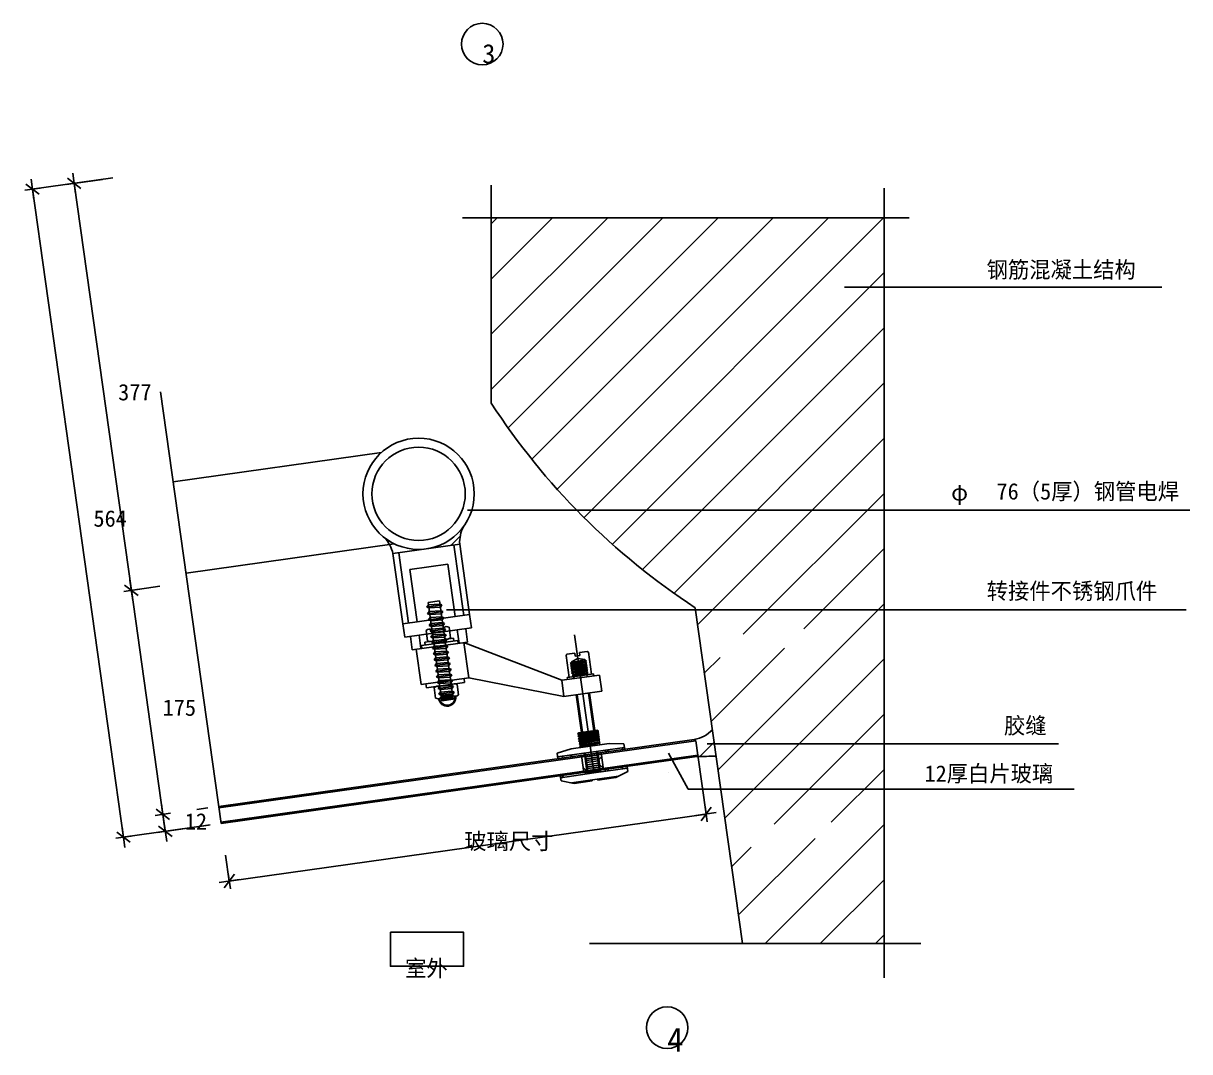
# Model space of a CAD drawing. Header units: metres. Extents: x 117767 to 374379, y 38195 to 370184.
# Drawn here: x 175089 to 374379, y 38195 to 213875 of the extents above; entities that cross this region are included whole.
import ezdxf

# ---------------------------------------------------------------- set-up
doc = ezdxf.new("R2010")
doc.units = ezdxf.units.M
for name, color, linetype in [('252', 252, 'Continuous'), ('Layer1', 4, 'Continuous'), ('Layer2', 2, 'Continuous'), ('Layer3', 3, 'Continuous'), ('Layer4', 6, 'Continuous'), ('Layer5', 1, 'Continuous'), ('Layer6', 8, 'Continuous'), ('Layer7', 5, 'Continuous'), ('T', 6, 'Continuous'), ('图层4', 4, 'Continuous'), ('填充', 4, 'Continuous')]:
    doc.layers.add(name, color=color, linetype=linetype)

# ---------------------------------------------------------------- blocks, each defined once
blk = doc.blocks.new('_ArchTick')
for p, q in [((0.86, 0), (-0.86, 0)), ((0, 0.65), (0, -0.65))]:
    blk.add_line(p, q)
at = {"color": 0, "linetype": 'ByBlock'}
blk.add_lwpolyline([(-0.5, -0.5), (0.5, 0.5)], dxfattribs=at)

msp = doc.modelspace()

# ---------------------------------------------------------------- hatches: boundary and pattern name
at = {"layer": '252'}
h = msp.add_hatch(dxfattribs=at)
h.set_pattern_fill('ANSI36', scale=1500)
h.paths.add_polyline_path([(292839.01, 93174.18, -0.15), (289733.91, 91511.15), (289994.1, 91315.08), (290338.57, 88864.04), (290142.51, 88603.86), (293469.21, 88690.05)])
at = {"layer": 'Layer2'}
h = msp.add_hatch(dxfattribs=at)
h.set_pattern_fill('AR-CONC', scale=48000)
h.paths.add_polyline_path([(271305.37, 202045.05), (278481.89, 150981.48), (284885.39, 151911.91, -1), (285076.03, 150599.82), (278666.42, 149668.5), (280118.03, 139339.78), (286536.05, 140211.27, -1), (286714.45, 138897.45), (280302.55, 138026.8), (282601.42, 121669.55), (289004.91, 122599.98, -1), (289195.56, 121287.88), (282785.94, 120356.56), (284237.55, 110027.85), (290655.57, 110899.34, -1), (290833.97, 109585.52), (284422.08, 108714.86), (285603.4, 100309.29), (292006.9, 101239.72, -1), (292197.55, 99927.63), (285787.93, 98996.3), (287411.25, 87445.76), (293829.28, 88317.25, -1), (294007.68, 87003.43), (287595.78, 86132.78), (288753.16, 77897.58), (325089.35, 83004.3), (307641.56, 207151.77)])
at = {"layer": 'Layer3'}
h = msp.add_hatch(dxfattribs=at)
h.set_pattern_fill('AR-CONC', scale=3000)
h.paths.add_polyline_path([(322157.48, 180642.79), (255041.97, 180642.79), (255041.97, 148998.99, 0.1), (289906.04, 114043.34), (290694.62, 108432.28), (306860.68, 110781.22, -1.14), (307343.33, 107468.94), (291160.47, 105117.56), (295258.66, 75957.42), (311461.41, 78157.55, -1), (311911.79, 74840.73), (295724.52, 72642.7), (297968.82, 56673.66), (322157.48, 56673.66)])
at = {"layer": 'Layer6'}
h = msp.add_hatch(dxfattribs=at)
h.set_pattern_fill('ANSI31', scale=2100)
h.paths.add_polyline_path([(322157.48, 180642.79), (255041.97, 180642.79), (255041.97, 148998.99, 0.1), (289906.04, 114043.34), (290694.62, 108432.28), (306860.68, 110781.22, -1.14), (307343.33, 107468.94), (291160.47, 105117.56), (295258.66, 75957.42), (311461.41, 78157.55, -1), (311911.79, 74840.73), (295724.52, 72642.7), (297968.82, 56673.66), (322157.48, 56673.66)])
at = {"layer": 'Layer7'}
h = msp.add_hatch(dxfattribs=at)
h.set_pattern_fill('ANSI38', scale=2500)
h.paths.add_polyline_path([(236800.14, 125995.42, -0.13), (238244.99, 123290.34), (243948.1, 124091.86, -0.2)])
h.paths.add_polyline_path([(250294.48, 127891.93, -0.2), (243948.1, 124091.86), (249651.22, 124893.38, -0.13)])
h = msp.add_hatch(dxfattribs=at)
h.set_pattern_fill('ANSI38', scale=737.17)
h.paths.add_polyline_path([(278295.13, 86606.49), (278249.33, 86932.38), (274214.91, 86365.38), (273806.32, 89272.67), (277840.74, 89839.67), (277794.94, 90165.56), (273760.52, 89598.56), (273232.44, 89524.34), (273732.63, 85965.27)])
h.paths.add_polyline_path([(271451.41, 85644.67), (270951.21, 89203.74), (266388.71, 88562.52), (266434.51, 88236.63), (270468.93, 88803.63), (270877.53, 85896.34), (266843.1, 85329.34), (266888.91, 85003.45)])

# ---------------------------------------------------------------- linework, layer by layer
msp.add_lwpolyline([(237813.29, 58588.95), (250306.04, 58588.95), (250306.04, 52797.86), (237813.29, 52797.86)], close=True)
at = {"layer": '252'}
for p, q in [((269278.19, 109384.1), (272561.83, 86019.77)), ((268551.63, 104531.58), (271314.13, 104919.83)), ((268551.63, 104531.58), (268756.08, 104684.85)), ((268806.11, 104328.81), (268551.63, 104531.58)), ((268608.89, 104124.22), (271371.38, 104512.47)), ((268608.89, 104124.22), (268813.33, 104277.48)), ((268863.36, 103921.45), (268608.89, 104124.22)), ((268666.14, 103716.86), (271428.63, 104105.1)), ((268666.14, 103716.86), (268870.58, 103870.12)), ((268920.62, 103514.09), (268666.14, 103716.86)), ((268723.39, 103309.5), (271485.88, 103697.74)), ((268756.08, 104684.85), (271059.86, 105121.13)), ((269845.65, 105346.37), (268762.87, 104774.6)), ((269163.05, 101927.17), (268792.27, 104565.4)), ((271091.41, 104758.59), (268806.11, 104328.81)), ((268813.33, 104277.48), (271117.11, 104713.77)), ((271167.22, 104357.23), (268863.36, 103921.45)), ((268870.58, 103870.12), (271174.36, 104306.41)), ((271224.47, 103949.86), (268920.62, 103514.09)), ((268927.83, 103462.76), (271231.61, 103899.05)), ((271032.07, 105180.79), (269845.65, 105346.37)), ((269960.16, 104531.65), (270335.16, 101863.39)), ((271059.86, 105121.13), (271314.13, 104919.83)), ((271444.28, 102247.78), (271073.5, 104886.01)), ((271109.97, 104764.59), (271314.13, 104919.83)), ((271117.11, 104713.77), (271371.38, 104512.47)), ((271167.22, 104357.23), (271371.38, 104512.47)), ((271174.36, 104306.41), (271428.63, 104105.1)), ((271224.47, 103949.86), (271428.63, 104105.1)), ((271231.61, 103899.05), (271485.88, 103697.74)), ((271281.72, 103542.5), (271485.88, 103697.74)), ((268723.39, 103309.5), (268927.83, 103462.76)), ((268977.87, 103106.73), (268723.39, 103309.5)), ((268780.64, 102902.14), (271543.13, 103290.38)), ((268780.64, 102902.14), (268985.08, 103055.4)), ((269035.12, 102699.37), (268780.64, 102902.14)), ((268840.25, 102478), (271602.74, 102866.25)), ((268840.25, 102478), (269044.69, 102631.26)), ((269094.73, 102275.23), (268840.25, 102478)), ((271281.72, 103542.5), (268977.87, 103106.73)), ((268985.08, 103055.4), (271288.86, 103491.68)), ((271320.41, 103129.14), (269035.12, 102699.37)), ((269067.36, 102608.05), (271348.47, 103067.55)), ((271380.02, 102705), (269588.6, 102351.55)), ((271288.86, 103491.68), (271543.13, 103290.38)), ((271333.96, 103076.21), (271346.86, 103079.02)), ((271338.97, 103135.14), (271543.13, 103290.38)), ((271348.47, 103067.55), (271602.74, 102866.25)), ((271398.58, 102711.01), (271602.74, 102866.25)), ((269796.79, 92505.29), (271299.17, 92845.79)), ((269796.79, 92505.29), (270001.23, 92658.55)), ((270037.66, 92399.33), (269796.79, 92505.29)), ((269856.38, 92081.32), (273422.4, 92889.54)), ((269856.38, 92081.32), (270060.82, 92234.59)), ((270097.25, 91975.37), (269856.38, 92081.32)), ((269920.59, 91624.39), (273486.62, 92432.61)), ((269920.59, 91624.39), (270125.04, 91777.65)), ((269978.05, 91215.55), (273544.08, 92023.77)), ((270001.23, 92658.55), (270053.84, 92670.77)), ((272660.35, 93037.09), (270037.66, 92399.33)), ((270060.82, 92234.59), (273186.39, 92960.9)), ((273218.24, 92734.3), (270097.25, 91975.37)), ((270125.04, 91777.65), (273250.61, 92503.97)), ((273282.45, 92277.37), (270161.47, 91518.43)), ((270182.49, 91368.81), (273308.07, 92095.13)), ((273339.91, 91868.53), (270218.92, 91109.6)), ((273153.62, 93099.51), (273166.51, 93102.32)), ((273186.39, 92960.9), (273422.4, 92889.54)), ((273218.24, 92734.3), (273422.4, 92889.54)), ((273250.61, 92503.97), (273486.62, 92432.61)), ((273282.45, 92277.37), (273486.62, 92432.61)), ((273308.07, 92095.13), (273544.08, 92023.77)), ((273339.91, 91868.53), (273544.08, 92023.77)), ((270161.47, 91518.43), (269920.59, 91624.39)), ((269978.05, 91215.55), (270182.49, 91368.81)), ((270218.92, 91109.6), (269978.05, 91215.55)), ((270042.27, 90758.61), (273608.3, 91566.83)), ((270042.27, 90758.61), (270246.71, 90911.87)), ((270283.14, 90652.66), (270042.27, 90758.61)), ((270111.46, 90266.27), (273677.49, 91074.49)), ((270111.46, 90266.27), (270315.91, 90419.53)), ((270352.34, 90160.31), (270111.46, 90266.27)), ((270246.71, 90911.87), (273372.28, 91638.19)), ((273404.13, 91411.59), (270283.14, 90652.66)), ((270315.91, 90419.53), (273441.48, 91145.85)), ((273473.33, 90919.25), (270352.34, 90160.31)), ((273372.28, 91638.19), (273608.3, 91566.83)), ((273404.13, 91411.59), (273608.3, 91566.83)), ((273441.48, 91145.85), (273677.49, 91074.49)), ((273473.33, 90919.25), (273677.49, 91074.49))]:
    msp.add_line(p, q, dxfattribs=at)
msp.add_arc((268611.66, 112160.93), 7387.88, 271.17, 289.12, dxfattribs=at)
at = {"layer": 'Layer1'}
msp.add_line((297968.82, 56673.66), (289906.04, 114043.34), dxfattribs=at)
at = {"layer": 'Layer2'}
for p, q in [((322157.48, 50801.3), (322157.48, 185699.37)), ((250142.84, 180642.79), (326442.28, 180642.79)), ((315372.84, 168810.54), (369603.32, 168810.54)), ((250974.26, 130710.47), (374379.31, 130710.47)), ((238244.99, 123290.34), (249651.22, 124893.38)), ((248673.55, 124755.98), (250363.62, 112730.51)), ((239222.66, 123427.74), (240912.73, 111402.28)), ((247406.89, 113653.64), (373802.6, 113653.64)), ((267819.75, 105892.47), (267959.79, 106078.31)), ((268346.46, 102144.74), (267819.75, 105892.47)), ((269317.18, 106269.08), (267959.79, 106078.31)), ((269317.18, 106269.08), (269385.89, 105780.25)), ((269385.89, 105780.25), (269776.95, 105835.21)), ((270168.02, 105890.17), (269776.95, 105835.21)), ((270099.32, 106379), (271456.71, 106569.77)), ((270099.32, 106379), (270168.02, 105890.17)), ((271642.56, 106429.73), (271456.71, 106569.77)), ((272169.27, 102682), (271642.56, 106429.73)), ((251200.33, 102047.46), (243053.08, 100902.44)), ((250477.2, 101281.18), (250385.6, 101932.95)), ((273530.35, 102540.96), (267076.97, 101634)), ((268020.57, 102098.94), (270257.86, 102413.37)), ((268020.57, 102098.94), (268066.37, 101773.05)), ((272495.15, 102727.8), (270257.86, 102413.37)), ((272495.15, 102727.8), (272540.96, 102401.91)), ((273530.35, 102540.96), (273921.58, 99757.24)), ((243959.41, 100365.16), (243867.81, 101016.94)), ((250477.2, 101281.18), (243959.41, 100365.16)), ((267076.97, 101634), (267468.2, 98850.28)), ((273921.58, 99757.24), (267468.2, 98850.28)), ((270456.01, 92727.29), (269554.28, 99143.46)), ((270618.95, 92750.19), (269717.22, 99166.36)), ((272574.29, 93025), (271672.56, 99441.16)), ((272737.24, 93047.9), (271835.5, 99464.06)), ((269927.93, 92653.08), (273265.31, 93122.11)), ((269927.93, 92653.08), (270278.37, 90159.58)), ((273265.31, 93122.11), (273615.75, 90628.62)), ((268720.37, 89940.62), (266299.04, 89200.53)), ((268720.37, 89940.62), (273615.75, 90628.62)), ((275173.75, 90847.58), (273615.75, 90628.62)), ((275173.75, 90847.58), (277705.27, 90803.57)), ((277840.74, 89839.67), (277705.27, 90803.57)), ((291962.06, 90790.43), (351960.8, 90790.43)), ((266299.04, 89200.53), (266434.51, 88236.63)), ((288695.18, 83059.94), (285317.99, 89163.66)), ((273718.89, 86063.04), (271437.67, 85742.43)), ((276318.72, 85016.76), (278371.54, 86062.81)), ((278371.54, 86062.81), (278249.33, 86932.38)), ((285345.99, 85877.14), (285345.99, 85877.14)), ((266965.31, 84459.77), (266843.1, 85329.34)), ((269226.94, 84020.07), (266965.31, 84459.77)), ((268730.87, 84116.52), (272749.93, 84681.36)), ((269226.94, 84020.07), (272284, 84449.71)), ((272284, 84449.71), (272261.1, 84612.66)), ((276769, 85246.2), (272749.93, 84681.36)), ((273261.67, 84587.12), (273238.77, 84750.06)), ((276318.72, 85016.76), (273261.67, 84587.12)), ((288695.18, 83059.94), (354669.2, 83059.94)), ((271824.82, 56673.66), (328442.65, 56673.66))]:
    msp.add_line(p, q, dxfattribs=at)
for centre in [(253503.04, 210328.32), (285097.78, 42295.06)]:
    msp.add_circle(centre, 3546.54, dxfattribs=at)
at = {"layer": 'Layer3'}
for p, q in [((200696.12, 135523.03), (236262, 140552.77)), ((202888.09, 119926.31), (238467.42, 124957.95)), ((251341.29, 112867.92), (239935.06, 111264.88)), ((251341.29, 112867.92), (251661.9, 110586.67)), ((239935.06, 111264.88), (240255.67, 108983.63)), ((251661.9, 110586.67), (240255.67, 108983.63)), ((250684.23, 110449.27), (251004.84, 108168.02)), ((241233.34, 109121.03), (241553.94, 106839.79)), ((251004.84, 108168.02), (241553.94, 106839.79)), ((245285.87, 100385.42), (245537.77, 98593.02)), ((249196.54, 100935.03), (249448.45, 99142.63)), ((289733.91, 91511.15), (208486.36, 80092.55)), ((289994.1, 91315.08), (289733.91, 91511.15)), ((290338.57, 88864.04), (289994.1, 91315.08)), ((290142.51, 88603.86), (208894.95, 77185.26)), ((290142.51, 88603.86), (290338.57, 88864.04))]:
    msp.add_line(p, q, dxfattribs=at)
msp.add_circle((242625.96, 133499.41), 9500, dxfattribs=at)
for centre, radius, start, end in [((245866.3, 99802.34), 822.73, 61.13, 134.87), ((248799.31, 100214.55), 822.73, 61.13, 134.87), ((245935.01, 99313.51), 822.73, 241.13, 314.87), ((247516.01, 98704.88), 1480.92, 188, 8), ((247516.01, 98704.88), 1316.37, 188, 8), ((248868.01, 99725.71), 822.73, 241.13, 314.87)]:
    msp.add_arc(centre, radius, start, end, dxfattribs=at)
at = {"layer": 'Layer4'}
for p, q in [((267076.97, 101634), (250353.01, 108076.42)), ((267468.2, 98850.28), (251200.33, 102047.46))]:
    msp.add_line(p, q, dxfattribs=at)
at = {"layer": 'Layer5'}
for p, q in [((273760.52, 89598.56), (277794.94, 90165.56)), ((273760.52, 89598.56), (266388.71, 88562.52)), ((270500.99, 88575.51), (266792.32, 88054.29)), ((271451.41, 85644.67), (270951.21, 89203.74)), ((271600.61, 85765.33), (271114.16, 89226.64)), ((273115.29, 89175.55), (271159.96, 88900.75)), ((273161.1, 88849.66), (271205.76, 88574.86)), ((273206.9, 88523.77), (271251.56, 88248.97)), ((273252.7, 88197.89), (271297.36, 87923.08)), ((273299.8, 87862.7), (271344.47, 87587.9)), ((273555.95, 86040.14), (273069.49, 89501.44)), ((273732.63, 85965.27), (273232.44, 89524.34)), ((266888.91, 85003.45), (272592.02, 85804.97)), ((273354.42, 87474.07), (271399.08, 87199.27)), ((273400.22, 87148.18), (271444.89, 86873.38)), ((273446.02, 86822.29), (271490.69, 86547.49)), ((273491.82, 86496.4), (271536.49, 86221.6)), ((273537.63, 86170.52), (271582.29, 85895.71)), ((278295.13, 86606.49), (272592.02, 85804.97))]:
    msp.add_line(p, q, dxfattribs=at)
at = {"layer": 'Layer6'}
for p, q in [((247637.83, 121484.34), (241120.04, 120568.32)), ((241120.04, 120568.32), (242379.28, 111608.39)), ((247637.83, 121484.34), (248897.07, 112524.4)), ((249217.68, 110243.16), (249538.29, 107961.91)), ((242699.89, 109327.14), (243020.49, 107045.9)), ((243114.74, 107557.63), (249306.64, 108427.85)), ((249306.64, 108427.85), (249375.34, 107939.01)), ((243114.74, 107557.63), (243183.44, 107068.8)), ((289994.1, 91315.08), (208518.42, 79864.43)), ((290338.57, 88864.04), (208862.89, 77413.38)), ((270468.93, 88803.63), (270877.53, 85896.34)), ((273806.32, 89272.67), (274214.91, 86365.38))]:
    msp.add_line(p, q, dxfattribs=at)
at = {"layer": 'Layer7'}
for p, q in [((244295.44, 114526.57), (244017.59, 114138.93)), ((246624.71, 114505.34), (244017.59, 114138.93)), ((244369.13, 114002.24), (244017.59, 114138.93)), ((244239.31, 114925.98), (246194.64, 115200.78)), ((246366.95, 99787.03), (244239.31, 114925.98)), ((246272.48, 114646.92), (244296.54, 114518.77)), ((244369.82, 113997.35), (246345.76, 114125.5)), ((248306.08, 100177.11), (246194.64, 115200.78)), ((246624.71, 114505.34), (246273.58, 114639.12)), ((246347.16, 114115.55), (246624.71, 114505.34)), ((244453.73, 113400.28), (244175.88, 113012.64)), ((246783, 113379.05), (244175.88, 113012.64)), ((244527.42, 112875.95), (244175.88, 113012.64)), ((244600.74, 112354.22), (244322.9, 111966.58)), ((246930.01, 112332.99), (244322.9, 111966.58)), ((244674.43, 111829.89), (244322.9, 111966.58)), ((246430.77, 113520.63), (244454.83, 113392.48)), ((244528.11, 112871.06), (246504.05, 112999.21)), ((246577.79, 112474.57), (244601.84, 112346.42)), ((244675.12, 111824.99), (246651.07, 111953.15)), ((246783, 113379.05), (246431.87, 113512.83)), ((246505.45, 112989.26), (246783, 113379.05)), ((246930.01, 112332.99), (246578.88, 112466.77)), ((246652.47, 111943.19), (246930.01, 112332.99)), ((243911.84, 110162.11), (244163.75, 108369.71)), ((244738.15, 111376.55), (244460.3, 110988.91)), ((247067.42, 111355.32), (244460.3, 110988.91)), ((244811.84, 110852.22), (244460.3, 110988.91)), ((244875.55, 110398.88), (244597.7, 110011.24)), ((247204.82, 110377.65), (244597.7, 110011.24)), ((244949.24, 109874.55), (244597.7, 110011.24)), ((246715.19, 111496.9), (244739.24, 111368.75)), ((244812.52, 110847.32), (246788.47, 110975.48)), ((246852.59, 110519.23), (244876.64, 110391.08)), ((244889.51, 110299.51), (245141.42, 108507.12)), ((244949.93, 109869.66), (246925.87, 109997.81)), ((247067.42, 111355.32), (246716.29, 111489.1)), ((246789.87, 110965.52), (247067.42, 111355.32)), ((246844.85, 110574.31), (247096.76, 108781.92)), ((247204.82, 110377.65), (246853.69, 110511.43)), ((246927.27, 109987.86), (247204.82, 110377.65)), ((247822.52, 110711.72), (248074.42, 108919.32)), ((243697.81, 108138.07), (248586.16, 108825.08)), ((243697.81, 108138.07), (243766.52, 107649.23)), ((245012.95, 109421.21), (244735.1, 109033.57)), ((247342.22, 109399.98), (244735.1, 109033.57)), ((245086.64, 108896.88), (244735.1, 109033.57)), ((245150.35, 108443.54), (244872.51, 108055.9)), ((247479.62, 108422.31), (244872.51, 108055.9)), ((245224.04, 107919.21), (244872.51, 108055.9)), ((246989.99, 109541.56), (245014.05, 109413.41)), ((245087.33, 108891.99), (247063.28, 109020.14)), ((247127.4, 108563.9), (245151.45, 108435.74)), ((245224.73, 107914.32), (247200.68, 108042.47)), ((247342.22, 109399.98), (246991.09, 109533.76)), ((247064.68, 109010.19), (247342.22, 109399.98)), ((247479.62, 108422.31), (247128.49, 108556.09)), ((247202.08, 108032.52), (247479.62, 108422.31)), ((248586.16, 108825.08), (248654.86, 108336.25)), ((245287.76, 107465.87), (245009.91, 107078.23)), ((247617.02, 107444.64), (245009.91, 107078.23)), ((245361.44, 106941.54), (245009.91, 107078.23)), ((245425.16, 106488.2), (245147.31, 106100.57)), ((247754.43, 106466.97), (245147.31, 106100.57)), ((245498.85, 105963.88), (245147.31, 106100.57)), ((247264.8, 107586.23), (245288.85, 107458.07)), ((245362.13, 106936.65), (247338.08, 107064.8)), ((247402.2, 106608.56), (245426.25, 106480.4)), ((245499.54, 105958.98), (247475.48, 106087.13)), ((247539.6, 105630.89), (245563.66, 105502.73)), ((247617.02, 107444.64), (247265.9, 107578.42)), ((247339.48, 107054.85), (247617.02, 107444.64)), ((247754.43, 106466.97), (247403.3, 106600.76)), ((247476.88, 106077.18), (247754.43, 106466.97)), ((245562.56, 105510.53), (245284.71, 105122.9)), ((247891.83, 105489.3), (245284.71, 105122.9)), ((245636.25, 104986.21), (245284.71, 105122.9)), ((245699.96, 104532.86), (245422.11, 104145.23)), ((248029.23, 104511.63), (245422.11, 104145.23)), ((245773.65, 104008.54), (245422.11, 104145.23)), ((245636.94, 104981.31), (247612.89, 105109.47)), ((247677.01, 104653.22), (245701.06, 104525.07)), ((245774.34, 104003.64), (247750.29, 104131.8)), ((247814.41, 103675.55), (245838.46, 103547.4)), ((247891.83, 105489.3), (247540.7, 105623.09)), ((247614.28, 105099.51), (247891.83, 105489.3)), ((248029.23, 104511.63), (247678.1, 104645.42)), ((247751.69, 104121.84), (248029.23, 104511.63)), ((248166.63, 103533.97), (247815.51, 103667.75)), ((245837.37, 103555.2), (245559.52, 103167.56)), ((248166.63, 103533.97), (245559.52, 103167.56)), ((245911.05, 103030.87), (245559.52, 103167.56)), ((245974.77, 102577.53), (245696.92, 102189.89)), ((248304.04, 102556.3), (245696.92, 102189.89)), ((246048.46, 102053.2), (245696.92, 102189.89)), ((245911.74, 103025.97), (247887.69, 103154.13)), ((247951.81, 102697.88), (245975.86, 102569.73)), ((246049.14, 102048.3), (248025.09, 102176.46)), ((248089.21, 101720.21), (246113.27, 101592.06)), ((247889.09, 103144.17), (248166.63, 103533.97)), ((248304.04, 102556.3), (247952.91, 102690.08)), ((248026.49, 102166.5), (248304.04, 102556.3)), ((248441.44, 101578.63), (248090.31, 101712.41)), ((246112.17, 101599.86), (245834.32, 101212.22)), ((248441.44, 101578.63), (245834.32, 101212.22)), ((246185.86, 101075.53), (245834.32, 101212.22)), ((246249.57, 100622.19), (245971.72, 100234.55)), ((248578.84, 100600.96), (245971.72, 100234.55)), ((246323.26, 100097.86), (245971.72, 100234.55)), ((246186.55, 101070.64), (248162.5, 101198.79)), ((248226.62, 100742.54), (246250.67, 100614.39)), ((246263.54, 100522.82), (246596.32, 98154.94)), ((246323.95, 100092.97), (248299.9, 100221.12)), ((248364.02, 99764.88), (246388.07, 99636.72)), ((248163.89, 101188.84), (248441.44, 101578.63)), ((248218.88, 100797.62), (248470.78, 99005.23)), ((248578.84, 100600.96), (248227.71, 100734.74)), ((248301.3, 100211.17), (248578.84, 100600.96)), ((248716.24, 99623.29), (248365.12, 99757.07)), ((246386.97, 99644.52), (246109.13, 99256.88)), ((248716.24, 99623.29), (246109.13, 99256.88)), ((246460.66, 99120.19), (246109.13, 99256.88)), ((246461.35, 99115.3), (248437.3, 99243.45)), ((248452.4, 99135.98), (246470.29, 99051.71)), ((248477.22, 98959.42), (246495.1, 98875.15)), ((248502.03, 98782.86), (246519.92, 98698.59)), ((248526.85, 98606.3), (246544.73, 98522.03)), ((248551.66, 98429.74), (246569.54, 98345.47)), ((248551.66, 98429.74), (246596.32, 98154.94)), ((248438.7, 99233.5), (248716.24, 99623.29)), ((248470.78, 99005.23), (248551.66, 98429.74))]:
    msp.add_line(p, q, dxfattribs=at)
for centre, radius, start, end in [((255439.05, 125220.03), 5797.04, 152.55, 183.23), ((232591.34, 122008.99), 5797.04, 12.77, 43.45), ((244492.28, 109579.03), 822.73, 61.13, 134.87), ((247425.29, 109991.24), 822.73, 61.13, 134.87), ((244560.98, 109090.19), 822.73, 241.13, 314.87), ((247493.99, 109502.4), 822.73, 241.13, 314.87)]:
    msp.add_arc(centre, radius, start, end, dxfattribs=at)
at = {"layer": '图层4'}
for p, q in [((190378.68, 187463.04), (176547.06, 185519.13)), ((192210.03, 74789.85), (176639.13, 185582.57)), ((188643.46, 187219.17), (183685.67, 186522.4)), ((193562.98, 116960.2), (183777.74, 186585.83)), ((208894.95, 77185.26), (198534.66, 150902.58)), ((198414.79, 117692.57), (193456.99, 116995.8)), ((198414.79, 117692.57), (193456.99, 116995.8)), ((198940.04, 78700.41), (193549.06, 117059.23)), ((290338.57, 88864.04), (291753.99, 78792.78)), ((206624.53, 79830.89), (204756.86, 79568.4)), ((198933.08, 78749.92), (198834.06, 78736.01)), ((199348.64, 75793.12), (198926.13, 78799.44)), ((291753.99, 78792.78), (210278.32, 67342.12)), ((206724.71, 76880.25), (192104.05, 74825.45)), ((207033.13, 76923.6), (199242.65, 75828.71)), ((209657.61, 71758.71), (210278.32, 67342.12))]:
    msp.add_line(p, q, dxfattribs=at)
at = {"layer": '填充'}
for p, q in [((255041.97, 148998.99), (255041.97, 186226.83)), ((249651.22, 124893.38), (251341.29, 112867.92)), ((238244.99, 123290.34), (239935.06, 111264.88)), ((250353.01, 108076.42), (251200.33, 102047.46)), ((242205.77, 106931.4), (243053.08, 100902.44))]:
    msp.add_line(p, q, dxfattribs=at)
msp.add_circle((242625.96, 133499.41), 7974.31, dxfattribs=at)
for centre, radius, start, end in [((355138.38, 213968.96), 119333.1, 212.99, 236.86), ((288605.94, 97347.55), 5944.4, 280.94, 315.37), ((286994.7, 274334.42), 185757.24, 270.97, 272.01)]:
    msp.add_arc(centre, radius, start, end, dxfattribs=at)

# ---------------------------------------------------------------- block references
at = {"layer": '图层4', "xscale": 2040, "yscale": 2040, "zscale": 2040}
for p, rotation in [((176646.09, 185533.05), 98), ((183784.7, 186536.32), 98), ((193556.02, 117009.72), 278), ((193556.02, 117009.72), 98), ((198933.08, 78749.92), 278), ((198933.08, 78749.92), 98), ((291753.99, 78792.78), 8), ((199341.68, 75842.63), 278), ((192203.07, 74839.37), 278), ((210278.32, 67342.12), 188)]:
    msp.add_blockref('_ArchTick', p, dxfattribs=dict(at, rotation=rotation))

# ---------------------------------------------------------------- texts
at = {"layer": 'Layer2'}
for s, p in [('钢筋混凝土结构', (339683.92, 170390.18)), ('转接件不锈钢爪件', (339705.68, 115502.67)), ('胶缝', (342656.16, 92510.12)), ('12厚白片玻璃', (329059.96, 84308.35))]:
    msp.add_text(s, height=2800, dxfattribs=at).set_placement(p)
at = {"layer": 'Layer2', "attachment_point": 1}
for s, insert, char_height in [('3', (253503.04, 210328.32), 3300), ('    76（5厚）钢管电焊', (333745.64, 135317.65), 2800), ('4', (285097.78, 42295.06), 4100)]:
    msp.add_mtext(s, dxfattribs=dict(at, insert=insert, char_height=char_height))
at = {"layer": 'Layer6', "insert": (240312.32, 53850.79), "char_height": 2800, "attachment_point": 1}
msp.add_mtext('室外', dxfattribs=at)
at = {"layer": 'T'}
msp.add_text('φ', height=2800, dxfattribs=at).set_placement((333620.14, 132344.72))
at = {"layer": '图层4', "char_height": 2800, "attachment_point": 1}
for s, insert in [('377', (191290.31, 152261.93)), ('564', (187066, 130678.14)), ('175', (198885.97, 98371.75)), ('12', (202672.51, 78929.27)), ('\\A1;{\\f宋体|b0|i0|c134|p2;玻璃尺寸}', (250415.63, 75556.7))]:
    msp.add_mtext(s, dxfattribs=dict(at, insert=insert))

doc.saveas('drawing.dxf')
